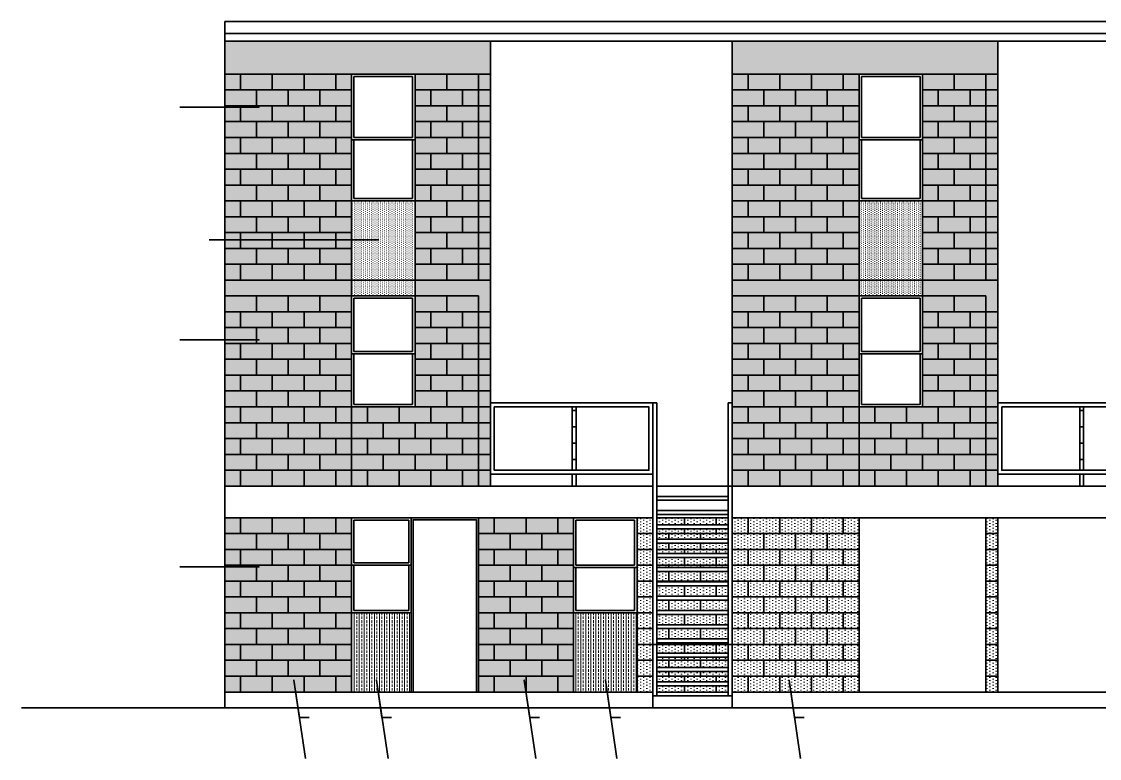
# Model space of a CAD drawing. Header units: inches. Extents: x 5.4 to 30.9, y 7.9 to 27.5.
# Drawn here: x 6.07 to 19.66, y 18.15 to 27.45 of the extents above; entities that cross this region are included whole.
import ezdxf

# ---------------------------------------------------------------- set-up
doc = ezdxf.new("R2010")
doc.units = ezdxf.units.IN
doc.header["$MEASUREMENT"] = 0
for name, color, linetype, lineweight in [('A-ANNO-NOTE', 7, 'Continuous', 35), ('A-ELEV-MBE1', 7, 'Continuous', 35), ('A-ELEV-MBE2', 4, 'Continuous', 25), ('A-ELEV-PATT', 8, 'Continuous', 18), ('A-SECT-MCUT', 7, 'Continuous', 35)]:
    doc.layers.add(name, color=color, linetype=linetype, lineweight=lineweight)
doc.styles.add('E-ROMANS', font='romans.shx', dxfattribs={"width": 0.8})
doc.dimstyles.new('E-0200_TICK_12', dxfattribs={"dimscale": 0.001, "dimtxt": 240, "dimasz": 240, "dimexe": 120, "dimexo": 80, "dimgap": 120, "dimtad": 0, "dimzin": 0, "dimdsep": 46, "dimtxsty": 'E-ROMANS', "dimblk": 'OBLIQUE', "dimcen": 120, "dimclrd": 256, "dimclre": 256, "dimclrt": 256, "dimadec": 0, "dimazin": 0, "dimtfac": 1, "dimtmove": 1, "dimatfit": 3, "dimldrblk": 'OPEN90', "dimfxl": 1, "dimtfill": 1, "dimtolj": 1, "dimtzin": 0, "dimlwd": -1, "dimarcsym": 0})
pattern_1 = [(90, (52.17335, 305.994626), (-0.0396875, 0.01984375), [0, -0.0396875])]
pattern_2 = [(90, (52.17335, 305.994626), (-0.0635, 4e-18), []), (90, (52.1416, 305.994626), (-0.0635, 4e-18), [0.03175, -0.015875])]

# ---------------------------------------------------------------- blocks, each defined once
blk = doc.blocks.new('_Oblique')
at = {"color": 0, "linetype": 'ByBlock', "lineweight": -2}
blk.add_line((-0.5, -0.5), (0.5, 0.5), dxfattribs=at)

msp = doc.modelspace()

# ---------------------------------------------------------------- hatches: boundary and pattern name
at = {"layer": 'A-ELEV-MBE1'}
h = msp.add_hatch(dxfattribs=at)
h.set_pattern_fill('GRATE', color=256, scale=0.065, angle=90, style=0)
h.set_pattern_definition([(90, (81.42234, 321.166734), (-0.05159375, 3e-18), []), (180, (81.42234, 321.16673), (-3e-17, -0.206375), [])])
h.paths.add_polyline_path([(12.03, 22.589), (12.03, 21.789), (13.063, 21.789), (13.063, 22.589)])
h.paths.add_polyline_path([(12.03, 22.589), (12.03, 21.789), (13.013, 21.789), (13.013, 22.589)], flags=17)
h = msp.add_hatch(dxfattribs=at)
h.set_pattern_fill('GRATE', color=256, scale=0.065, angle=90, style=0)
h.set_pattern_definition([(90, (87.82234, 321.166734), (-0.05159375, 3e-18), []), (180, (87.82234, 321.16673), (-3e-17, -0.206375), [])])
h.paths.add_polyline_path([(18.43, 22.589), (18.43, 21.789), (19.463, 21.789), (19.463, 22.589)])
h.paths.add_polyline_path([(18.43, 22.589), (18.43, 21.789), (19.413, 21.789), (19.413, 22.589)], flags=17)
at = {"layer": 'A-ELEV-PATT'}
h = msp.add_hatch(dxfattribs=at)
h.set_pattern_fill('DOTS,_O', color=256, scale=0.025, angle=90)
h.set_pattern_definition(pattern_1)
h.paths.add_polyline_path([(11.98, 27.205), (8.63, 27.205), (8.63, 21.589), (11.98, 21.589)])
h.paths.add_polyline_path([(10.23, 26.789), (11.03, 26.789), (11.03, 22.589), (10.23, 22.589)], flags=16)
h = msp.add_hatch(dxfattribs=at)
h.set_pattern_fill('DOTS,_O', color=256, scale=0.025, angle=90)
h.set_pattern_definition([(90, (58.57335, 305.994626), (-0.0396875, 0.01984375), [0, -0.0396875])])
h.paths.add_polyline_path([(18.38, 27.205), (15.03, 27.205), (15.03, 21.589), (18.38, 21.589)])
h.paths.add_polyline_path([(16.63, 26.789), (17.43, 26.789), (17.43, 22.589), (16.63, 22.589)], flags=16)
h = msp.add_hatch(dxfattribs=at)
h.set_pattern_fill('DOTS,_O', color=256, scale=0.015, angle=90)
h.set_pattern_definition([(90, (52.17335, 305.994626), (-0.0238125, 0.01190625), [0, -0.0238125])])
h.paths.add_polyline_path([(10.23, 23.989), (11.03, 23.989), (11.03, 25.189), (10.23, 25.189)])
h = msp.add_hatch(dxfattribs=at)
h.set_pattern_fill('DOTS,_O', color=256, scale=0.015, angle=90)
h.set_pattern_definition([(90, (58.57335, 305.994626), (-0.0238125, 0.01190625), [0, -0.0238125])])
h.paths.add_polyline_path([(16.63, 23.989), (17.43, 23.989), (17.43, 25.189), (16.63, 25.189)])
h = msp.add_hatch(dxfattribs=at)
h.set_pattern_fill('DOTS,_O', color=256, scale=0.025, angle=90)
h.set_pattern_definition(pattern_1)
h.paths.add_polyline_path([(8.63, 18.989), (10.23, 18.989), (10.23, 21.189), (8.63, 21.189)])
h.paths.add_polyline_path([(11.83, 18.989), (13.03, 18.989), (13.03, 21.189), (13.026, 21.189), (11.83, 21.189)])
h = msp.add_hatch(dxfattribs=at)
h.set_pattern_fill('DOTS,_O', color=256, scale=0.025, angle=90)
h.set_pattern_definition(pattern_1)
h.paths.add_polyline_path([(14.03, 21.189), (13.83, 21.189), (13.83, 18.989), (14.03, 18.989)])
h.paths.add_polyline_path([(14.98, 21.189), (14.08, 21.189), (14.08, 21.099), (14.98, 21.099)])
h.paths.add_polyline_path([(14.98, 21.049), (14.08, 21.049), (14.08, 20.919), (14.98, 20.919)])
h.paths.add_polyline_path([(14.98, 20.869), (14.08, 20.869), (14.08, 20.739), (14.98, 20.739)])
h.paths.add_polyline_path([(14.98, 20.689), (14.08, 20.689), (14.08, 20.559), (14.98, 20.559)])
h.paths.add_polyline_path([(14.98, 20.509), (14.08, 20.509), (14.08, 20.379), (14.98, 20.379)])
h.paths.add_polyline_path([(14.98, 20.329), (14.08, 20.329), (14.08, 20.199), (14.98, 20.199)])
h.paths.add_polyline_path([(14.98, 20.149), (14.08, 20.149), (14.08, 20.019), (14.98, 20.019)])
h.paths.add_polyline_path([(14.98, 19.969), (14.08, 19.969), (14.08, 19.839), (14.98, 19.839)])
h.paths.add_polyline_path([(14.98, 19.789), (14.08, 19.789), (14.08, 19.659), (14.98, 19.659)])
h.paths.add_polyline_path([(14.98, 19.609), (14.08, 19.609), (14.08, 19.479), (14.98, 19.479)])
h.paths.add_polyline_path([(14.98, 19.429), (14.08, 19.429), (14.08, 19.299), (14.98, 19.299)])
h.paths.add_polyline_path([(14.98, 19.249), (14.08, 19.249), (14.08, 19.119), (14.98, 19.119)])
h.paths.add_polyline_path([(14.98, 19.069), (14.08, 19.069), (14.08, 18.989), (14.98, 18.989)])
h.paths.add_polyline_path([(16.63, 21.189), (15.03, 21.189), (15.03, 18.989), (16.63, 18.989)])
h = msp.add_hatch(dxfattribs=at)
h.set_pattern_fill('DOTS,_O', color=256, scale=0.025, angle=90)
h.set_pattern_definition(pattern_1)
h.paths.add_polyline_path([(18.38, 21.189), (18.23, 21.189), (18.23, 18.989), (18.38, 18.989)])
h = msp.add_hatch(dxfattribs=at)
h.set_pattern_fill('BRASS,_O', color=256, scale=0.01, angle=90)
h.set_pattern_definition(pattern_2)
h.paths.add_polyline_path([(10.98, 19.989), (10.23, 19.989), (10.23, 18.989), (10.98, 18.989)])
h = msp.add_hatch(dxfattribs=at)
h.set_pattern_fill('BRASS,_O', color=256, scale=0.01, angle=90)
h.set_pattern_definition(pattern_2)
h.paths.add_polyline_path([(13.83, 19.989), (13.03, 19.989), (13.03, 18.989), (13.83, 18.989)])

# ---------------------------------------------------------------- linework, layer by layer
at = {"layer": 'A-ELEV-MBE1'}
for p, q in [((8.63, 27.453), (27.98, 27.453)), ((8.63, 27.302), (8.63, 27.453)), ((8.63, 27.302), (8.63, 18.989)), ((8.63, 27.302), (27.98, 27.302)), ((27.98, 27.205), (8.63, 27.205)), ((11.98, 27.205), (11.98, 21.589)), ((15.03, 27.205), (15.03, 21.589)), ((18.38, 27.205), (18.38, 21.589)), ((10.23, 26.789), (8.63, 26.789)), ((8.83, 26.789), (8.83, 26.589)), ((9.23, 26.789), (9.23, 26.589)), ((9.63, 26.789), (9.63, 26.589)), ((10.03, 26.789), (10.03, 26.589)), ((10.23, 26.789), (10.23, 23.989)), ((10.23, 26.789), (11.03, 26.789)), ((10.23, 26.589), (10.23, 26.789)), ((11.03, 26.789), (11.03, 23.989)), ((11.03, 26.589), (11.03, 26.789)), ((11.03, 26.789), (11.98, 26.789)), ((11.43, 26.589), (11.43, 26.789)), ((11.83, 24.189), (11.83, 26.789)), ((16.63, 26.789), (15.03, 26.789)), ((15.23, 26.789), (15.23, 26.589)), ((15.63, 26.789), (15.63, 26.589)), ((16.03, 26.789), (16.03, 26.589)), ((16.43, 26.789), (16.43, 26.589)), ((16.63, 26.339), (16.63, 26.789)), ((16.63, 26.789), (16.63, 23.989)), ((16.63, 26.789), (17.43, 26.789)), ((17.43, 26.589), (17.43, 26.789)), ((17.43, 26.789), (17.43, 23.989)), ((17.43, 26.789), (18.38, 26.789)), ((17.83, 26.589), (17.83, 26.789)), ((18.23, 24.189), (18.23, 26.789)), ((10.26, 26.759), (11, 26.759)), ((10.26, 26.759), (10.26, 25.989)), ((11, 26.759), (11, 25.989)), ((16.66, 26.759), (17.4, 26.759)), ((16.66, 26.759), (16.66, 25.989)), ((17.4, 26.759), (17.4, 25.989)), ((8.63, 26.589), (10.23, 26.589)), ((9.03, 26.589), (9.03, 26.389)), ((9.43, 26.589), (9.43, 26.389)), ((9.83, 26.589), (9.83, 26.389)), ((11.03, 26.589), (11.98, 26.589)), ((11.23, 26.389), (11.23, 26.589)), ((11.63, 26.389), (11.63, 26.589)), ((15.03, 26.589), (16.63, 26.589)), ((15.43, 26.589), (15.43, 26.389)), ((15.83, 26.589), (15.83, 26.389)), ((16.23, 26.589), (16.23, 26.389)), ((17.43, 26.589), (18.38, 26.589)), ((17.63, 26.389), (17.63, 26.589)), ((18.03, 26.389), (18.03, 26.589)), ((8.63, 26.389), (10.23, 26.389)), ((8.83, 26.389), (8.83, 26.189)), ((9.23, 26.389), (9.23, 26.189)), ((9.63, 26.389), (9.63, 26.189)), ((10.03, 26.389), (10.03, 26.189)), ((11.03, 26.389), (11.83, 26.389)), ((11.43, 26.189), (11.43, 26.389)), ((11.83, 26.389), (11.98, 26.389)), ((15.03, 26.389), (16.63, 26.389)), ((15.23, 26.389), (15.23, 26.189)), ((15.63, 26.389), (15.63, 26.189)), ((16.03, 26.389), (16.03, 26.189)), ((16.43, 26.389), (16.43, 26.189)), ((17.43, 26.389), (18.23, 26.389)), ((17.83, 26.189), (17.83, 26.389)), ((18.23, 26.389), (18.38, 26.389)), ((8.63, 26.189), (10.23, 26.189)), ((9.03, 26.189), (9.03, 25.989)), ((9.43, 26.189), (9.43, 25.989)), ((9.83, 26.189), (9.83, 25.989)), ((11.03, 26.189), (11.83, 26.189)), ((11.23, 25.989), (11.23, 26.189)), ((11.63, 25.989), (11.63, 26.189)), ((11.83, 26.189), (11.98, 26.189)), ((15.03, 26.189), (16.63, 26.189)), ((15.43, 26.189), (15.43, 25.989)), ((15.83, 26.189), (15.83, 25.989)), ((16.23, 26.189), (16.23, 25.989)), ((17.43, 26.189), (18.23, 26.189)), ((17.63, 25.989), (17.63, 26.189)), ((18.03, 25.989), (18.03, 26.189)), ((18.23, 26.189), (18.38, 26.189)), ((8.63, 25.989), (10.23, 25.989)), ((8.83, 25.989), (8.83, 25.789)), ((9.23, 25.989), (9.23, 25.789)), ((9.63, 25.989), (9.63, 25.789)), ((10.03, 25.989), (10.03, 25.789)), ((11.03, 25.989), (11.83, 25.989)), ((11.43, 25.789), (11.43, 25.989)), ((11.83, 25.989), (11.98, 25.989)), ((15.03, 25.989), (16.63, 25.989)), ((15.23, 25.989), (15.23, 25.789)), ((15.63, 25.989), (15.63, 25.789)), ((16.03, 25.989), (16.03, 25.789)), ((16.43, 25.989), (16.43, 25.789)), ((17.43, 25.989), (18.23, 25.989)), ((17.83, 25.789), (17.83, 25.989)), ((18.23, 25.989), (18.38, 25.989)), ((10.26, 25.959), (10.26, 25.219)), ((11, 25.959), (11, 25.219)), ((16.66, 25.959), (16.66, 25.219)), ((17.4, 25.959), (17.4, 25.219)), ((8.63, 25.789), (10.23, 25.789)), ((9.03, 25.789), (9.03, 25.589)), ((9.43, 25.789), (9.43, 25.589)), ((9.83, 25.789), (9.83, 25.589)), ((11.03, 25.789), (11.83, 25.789)), ((11.23, 25.589), (11.23, 25.789)), ((11.63, 25.589), (11.63, 25.789)), ((11.83, 25.789), (11.98, 25.789)), ((15.03, 25.789), (16.63, 25.789)), ((15.43, 25.789), (15.43, 25.589)), ((15.83, 25.789), (15.83, 25.589)), ((16.23, 25.789), (16.23, 25.589)), ((17.43, 25.789), (18.23, 25.789)), ((17.63, 25.589), (17.63, 25.789)), ((18.03, 25.589), (18.03, 25.789)), ((18.23, 25.789), (18.38, 25.789)), ((8.63, 25.589), (10.23, 25.589)), ((8.83, 25.589), (8.83, 25.389)), ((9.23, 25.589), (9.23, 25.389)), ((9.63, 25.589), (9.63, 25.389)), ((10.03, 25.589), (10.03, 25.389)), ((11.03, 25.589), (11.83, 25.589)), ((11.43, 25.389), (11.43, 25.589)), ((11.83, 25.589), (11.98, 25.589)), ((15.03, 25.589), (16.63, 25.589)), ((15.23, 25.589), (15.23, 25.389)), ((15.63, 25.589), (15.63, 25.389)), ((16.03, 25.589), (16.03, 25.389)), ((16.43, 25.589), (16.43, 25.389)), ((17.43, 25.589), (18.23, 25.589)), ((17.83, 25.389), (17.83, 25.589)), ((18.23, 25.589), (18.38, 25.589)), ((8.63, 25.389), (10.23, 25.389)), ((9.03, 25.389), (9.03, 25.189)), ((9.43, 25.389), (9.43, 25.189)), ((9.83, 25.389), (9.83, 25.189)), ((11.03, 25.389), (11.83, 25.389)), ((11.23, 25.189), (11.23, 25.389)), ((11.63, 25.189), (11.63, 25.389)), ((11.83, 25.389), (11.98, 25.389)), ((15.03, 25.389), (16.63, 25.389)), ((15.43, 25.389), (15.43, 25.189)), ((15.83, 25.389), (15.83, 25.189)), ((16.23, 25.389), (16.23, 25.189)), ((17.43, 25.389), (18.23, 25.389)), ((17.63, 25.189), (17.63, 25.389)), ((18.03, 25.189), (18.03, 25.389)), ((18.23, 25.389), (18.38, 25.389)), ((8.63, 25.189), (10.23, 25.189)), ((8.83, 25.189), (8.83, 24.989)), ((9.23, 25.189), (9.23, 24.989)), ((9.63, 25.189), (9.63, 24.989)), ((10.03, 25.189), (10.03, 24.989)), ((10.23, 25.189), (11.03, 25.189)), ((10.26, 25.219), (11, 25.219)), ((11.03, 25.189), (11.83, 25.189)), ((11.43, 24.989), (11.43, 25.189)), ((11.83, 25.189), (11.98, 25.189)), ((15.03, 25.189), (16.63, 25.189)), ((15.23, 25.189), (15.23, 24.989)), ((15.63, 25.189), (15.63, 24.989)), ((16.03, 25.189), (16.03, 24.989)), ((16.43, 25.189), (16.43, 24.989)), ((16.63, 25.189), (17.43, 25.189)), ((16.66, 25.219), (17.4, 25.219)), ((17.43, 25.189), (18.23, 25.189)), ((17.83, 24.989), (17.83, 25.189)), ((18.23, 25.189), (18.38, 25.189)), ((8.63, 24.989), (10.23, 24.989)), ((9.03, 24.989), (9.03, 24.789)), ((9.43, 24.989), (9.43, 24.789)), ((9.83, 24.989), (9.83, 24.789)), ((11.03, 24.989), (11.83, 24.989)), ((11.23, 24.789), (11.23, 24.989)), ((11.63, 24.789), (11.63, 24.989)), ((11.83, 24.989), (11.98, 24.989)), ((15.03, 24.989), (16.63, 24.989)), ((15.43, 24.989), (15.43, 24.789)), ((15.83, 24.989), (15.83, 24.789)), ((16.23, 24.989), (16.23, 24.789)), ((17.43, 24.989), (18.23, 24.989)), ((17.63, 24.789), (17.63, 24.989)), ((18.03, 24.789), (18.03, 24.989)), ((18.23, 24.989), (18.38, 24.989)), ((8.63, 24.789), (10.23, 24.789)), ((8.83, 24.789), (8.83, 24.589)), ((9.23, 24.789), (9.23, 24.589)), ((9.63, 24.789), (9.63, 24.589)), ((10.03, 24.789), (10.03, 24.589)), ((11.03, 24.789), (11.83, 24.789)), ((11.43, 24.589), (11.43, 24.789)), ((11.83, 24.789), (11.98, 24.789)), ((15.03, 24.789), (16.63, 24.789)), ((15.23, 24.789), (15.23, 24.589)), ((15.63, 24.789), (15.63, 24.589)), ((16.03, 24.789), (16.03, 24.589)), ((16.43, 24.789), (16.43, 24.589)), ((17.43, 24.789), (18.23, 24.789)), ((17.83, 24.589), (17.83, 24.789)), ((18.23, 24.789), (18.38, 24.789)), ((8.63, 24.589), (10.23, 24.589)), ((9.03, 24.589), (9.03, 24.389)), ((9.43, 24.589), (9.43, 24.389)), ((9.83, 24.589), (9.83, 24.389)), ((11.03, 24.589), (11.83, 24.589)), ((11.23, 24.389), (11.23, 24.589)), ((11.63, 24.389), (11.63, 24.589)), ((11.83, 24.589), (11.98, 24.589)), ((15.03, 24.589), (16.63, 24.589)), ((15.43, 24.589), (15.43, 24.389)), ((15.83, 24.589), (15.83, 24.389)), ((16.23, 24.589), (16.23, 24.389)), ((17.43, 24.589), (18.23, 24.589)), ((17.63, 24.389), (17.63, 24.589)), ((18.03, 24.389), (18.03, 24.589)), ((18.23, 24.589), (18.38, 24.589)), ((8.63, 24.389), (10.23, 24.389)), ((8.83, 24.389), (8.83, 24.189)), ((9.23, 24.389), (9.23, 24.189)), ((9.63, 24.389), (9.63, 24.189)), ((10.03, 24.389), (10.03, 24.189)), ((11.03, 24.389), (11.83, 24.389)), ((11.43, 24.189), (11.43, 24.389)), ((11.83, 24.389), (11.98, 24.389)), ((15.03, 24.389), (16.63, 24.389)), ((15.23, 24.389), (15.23, 24.189)), ((15.63, 24.389), (15.63, 24.189)), ((16.03, 24.389), (16.03, 24.189)), ((16.43, 24.389), (16.43, 24.189)), ((17.43, 24.389), (18.23, 24.389)), ((17.83, 24.189), (17.83, 24.389)), ((18.23, 24.389), (18.38, 24.389)), ((11.98, 24.189), (8.63, 24.189)), ((18.38, 24.189), (15.03, 24.189)), ((11.83, 23.989), (8.63, 23.989)), ((9.03, 23.989), (9.03, 23.789)), ((9.43, 23.989), (9.43, 23.789)), ((9.83, 23.989), (9.83, 23.789)), ((10.23, 23.989), (10.23, 22.589)), ((11.03, 23.989), (10.23, 23.989)), ((10.26, 23.959), (11, 23.959)), ((10.26, 23.959), (10.26, 23.289)), ((11, 23.959), (11, 23.289)), ((11.03, 23.989), (11.03, 22.589)), ((11.43, 23.989), (11.43, 23.789)), ((11.83, 23.989), (11.83, 23.789)), ((18.23, 23.989), (15.03, 23.989)), ((15.43, 23.989), (15.43, 23.789)), ((15.83, 23.989), (15.83, 23.789)), ((16.23, 23.989), (16.23, 23.789)), ((16.63, 23.989), (16.63, 22.589)), ((17.43, 23.989), (16.63, 23.989)), ((16.66, 23.959), (17.4, 23.959)), ((16.66, 23.959), (16.66, 23.289)), ((17.4, 23.959), (17.4, 23.289)), ((17.43, 23.989), (17.43, 22.589)), ((17.83, 23.989), (17.83, 23.789)), ((18.23, 23.989), (18.23, 23.789)), ((8.63, 23.789), (10.23, 23.789)), ((8.83, 23.789), (8.83, 23.589)), ((9.23, 23.789), (9.23, 23.589)), ((9.63, 23.789), (9.63, 23.589)), ((10.03, 23.789), (10.03, 23.589)), ((11.03, 23.789), (11.83, 23.789)), ((11.23, 23.789), (11.23, 23.589)), ((11.63, 23.789), (11.63, 23.589)), ((11.83, 23.789), (11.98, 23.789)), ((11.83, 23.789), (11.83, 21.589)), ((15.03, 23.789), (16.63, 23.789)), ((15.23, 23.789), (15.23, 23.589)), ((15.63, 23.789), (15.63, 23.589)), ((16.03, 23.789), (16.03, 23.589)), ((16.43, 23.789), (16.43, 23.589)), ((17.43, 23.789), (18.23, 23.789)), ((17.63, 23.789), (17.63, 23.589)), ((18.03, 23.789), (18.03, 23.589)), ((18.23, 23.789), (18.38, 23.789)), ((18.23, 23.789), (18.23, 21.589)), ((8.63, 23.589), (10.23, 23.589)), ((9.03, 23.589), (9.03, 23.389)), ((9.43, 23.589), (9.43, 23.389)), ((9.83, 23.589), (9.83, 23.389)), ((11.03, 23.589), (11.83, 23.589)), ((11.43, 23.589), (11.43, 23.389)), ((11.83, 23.589), (11.98, 23.589)), ((15.03, 23.589), (16.63, 23.589)), ((15.43, 23.589), (15.43, 23.389)), ((15.83, 23.589), (15.83, 23.389)), ((16.23, 23.589), (16.23, 23.389)), ((17.43, 23.589), (18.23, 23.589)), ((17.83, 23.589), (17.83, 23.389)), ((18.23, 23.589), (18.38, 23.589)), ((8.63, 23.389), (10.23, 23.389)), ((8.83, 23.389), (8.83, 23.189)), ((9.23, 23.389), (9.23, 23.189)), ((9.63, 23.389), (9.63, 23.189)), ((10.03, 23.389), (10.03, 23.189)), ((11.03, 23.389), (11.83, 23.389)), ((11.23, 23.389), (11.23, 23.189)), ((11.63, 23.389), (11.63, 23.189)), ((11.83, 23.389), (11.98, 23.389)), ((15.03, 23.389), (16.63, 23.389)), ((15.23, 23.389), (15.23, 23.189)), ((15.63, 23.389), (15.63, 23.189)), ((16.03, 23.389), (16.03, 23.189)), ((16.43, 23.389), (16.43, 23.189)), ((17.43, 23.389), (18.23, 23.389)), ((17.63, 23.389), (17.63, 23.189)), ((18.03, 23.389), (18.03, 23.189)), ((18.23, 23.389), (18.38, 23.389)), ((10.26, 23.259), (10.26, 22.619)), ((11, 23.259), (11, 22.619)), ((16.66, 23.259), (16.66, 22.619)), ((17.4, 23.259), (17.4, 22.619)), ((8.63, 23.189), (10.23, 23.189)), ((9.03, 23.189), (9.03, 22.989)), ((9.43, 23.189), (9.43, 22.989)), ((9.83, 23.189), (9.83, 22.989)), ((11.03, 23.189), (11.83, 23.189)), ((11.43, 23.189), (11.43, 22.989)), ((11.83, 23.189), (11.98, 23.189)), ((15.03, 23.189), (16.63, 23.189)), ((15.43, 23.189), (15.43, 22.989)), ((15.83, 23.189), (15.83, 22.989)), ((16.23, 23.189), (16.23, 22.989)), ((17.43, 23.189), (18.23, 23.189)), ((17.83, 23.189), (17.83, 22.989)), ((18.23, 23.189), (18.38, 23.189)), ((8.63, 22.989), (10.23, 22.989)), ((8.83, 22.989), (8.83, 22.789)), ((9.23, 22.989), (9.23, 22.789)), ((9.63, 22.989), (9.63, 22.789)), ((10.03, 22.989), (10.03, 22.789)), ((11.03, 22.989), (11.83, 22.989)), ((11.23, 22.989), (11.23, 22.789)), ((11.63, 22.989), (11.63, 22.789)), ((11.83, 22.989), (11.98, 22.989)), ((15.03, 22.989), (16.63, 22.989)), ((15.23, 22.989), (15.23, 22.789)), ((15.63, 22.989), (15.63, 22.789)), ((16.03, 22.989), (16.03, 22.789)), ((16.43, 22.989), (16.43, 22.789)), ((17.43, 22.989), (18.23, 22.989)), ((17.63, 22.989), (17.63, 22.789)), ((18.03, 22.989), (18.03, 22.789)), ((18.23, 22.989), (18.38, 22.989)), ((8.63, 22.789), (10.23, 22.789)), ((9.03, 22.789), (9.03, 22.589)), ((9.43, 22.789), (9.43, 22.589)), ((9.83, 22.789), (9.83, 22.589)), ((11.03, 22.789), (11.83, 22.789)), ((11.43, 22.789), (11.43, 22.589)), ((11.83, 22.789), (11.98, 22.789)), ((15.03, 22.789), (16.63, 22.789)), ((15.43, 22.789), (15.43, 22.589)), ((15.83, 22.789), (15.83, 22.589)), ((16.23, 22.789), (16.23, 22.589)), ((17.43, 22.789), (18.23, 22.789)), ((17.83, 22.789), (17.83, 22.589)), ((18.23, 22.789), (18.38, 22.789)), ((8.63, 22.589), (10.23, 22.589)), ((8.83, 22.589), (8.83, 22.389)), ((9.23, 22.589), (9.23, 22.389)), ((9.63, 22.589), (9.63, 22.389)), ((10.03, 22.589), (10.03, 22.389)), ((10.23, 22.589), (11.03, 22.589)), ((10.23, 22.589), (10.23, 21.589)), ((10.26, 22.619), (11, 22.619)), ((10.43, 22.589), (10.43, 22.389)), ((10.83, 22.589), (10.83, 22.389)), ((11.03, 22.589), (11.83, 22.589)), ((11.23, 22.589), (11.23, 22.389)), ((11.63, 22.589), (11.63, 22.389)), ((11.83, 22.589), (11.98, 22.589)), ((11.98, 22.639), (14.03, 22.639)), ((14.03, 22.639), (14.08, 22.639)), ((14.98, 22.639), (15.03, 22.639)), ((15.03, 22.589), (16.63, 22.589)), ((15.23, 22.589), (15.23, 22.389)), ((15.63, 22.589), (15.63, 22.389)), ((16.03, 22.589), (16.03, 22.389)), ((16.43, 22.589), (16.43, 22.389)), ((16.63, 22.589), (17.43, 22.589)), ((16.63, 22.589), (16.63, 21.589)), ((16.66, 22.619), (17.4, 22.619)), ((16.83, 22.589), (16.83, 22.389)), ((17.23, 22.589), (17.23, 22.389)), ((17.43, 22.589), (18.23, 22.589)), ((17.63, 22.589), (17.63, 22.389)), ((18.03, 22.589), (18.03, 22.389)), ((18.23, 22.589), (18.38, 22.589)), ((18.38, 22.639), (20.43, 22.639)), ((14.08, 22.551), (14.08, 22.557)), ((8.63, 22.389), (10.23, 22.389)), ((9.03, 22.389), (9.03, 22.189)), ((9.43, 22.389), (9.43, 22.189)), ((9.83, 22.389), (9.83, 22.189)), ((10.23, 22.389), (11.83, 22.389)), ((10.63, 22.389), (10.63, 22.189)), ((11.03, 22.389), (11.03, 22.189)), ((11.43, 22.389), (11.43, 22.189)), ((11.83, 22.389), (11.98, 22.389)), ((15.03, 22.389), (16.63, 22.389)), ((15.43, 22.389), (15.43, 22.189)), ((15.83, 22.389), (15.83, 22.189)), ((16.23, 22.389), (16.23, 22.189)), ((16.63, 22.389), (18.23, 22.389)), ((17.03, 22.389), (17.03, 22.189)), ((17.43, 22.389), (17.43, 22.189)), ((17.83, 22.389), (17.83, 22.189)), ((18.23, 22.389), (18.38, 22.389)), ((8.63, 22.189), (10.23, 22.189)), ((8.83, 22.189), (8.83, 21.989)), ((9.23, 22.189), (9.23, 21.989)), ((9.63, 22.189), (9.63, 21.989)), ((10.03, 22.189), (10.03, 21.989)), ((10.23, 22.189), (11.83, 22.189)), ((10.43, 22.189), (10.43, 21.989)), ((10.83, 22.189), (10.83, 21.989)), ((11.23, 22.189), (11.23, 21.989)), ((11.63, 22.189), (11.63, 21.989)), ((11.83, 22.189), (11.98, 22.189)), ((15.03, 22.189), (16.63, 22.189)), ((15.23, 22.189), (15.23, 21.989)), ((15.63, 22.189), (15.63, 21.989)), ((16.03, 22.189), (16.03, 21.989)), ((16.43, 22.189), (16.43, 21.989)), ((16.63, 22.189), (18.23, 22.189)), ((16.83, 22.189), (16.83, 21.989)), ((17.23, 22.189), (17.23, 21.989)), ((17.63, 22.189), (17.63, 21.989)), ((18.03, 22.189), (18.03, 21.989)), ((18.23, 22.189), (18.38, 22.189)), ((8.63, 21.989), (10.23, 21.989)), ((9.03, 21.989), (9.03, 21.789)), ((9.43, 21.989), (9.43, 21.789)), ((9.83, 21.989), (9.83, 21.789)), ((10.23, 21.989), (11.83, 21.989)), ((10.63, 21.989), (10.63, 21.789)), ((11.03, 21.989), (11.03, 21.789)), ((11.43, 21.989), (11.43, 21.789)), ((11.83, 21.989), (11.98, 21.989)), ((15.03, 21.989), (16.63, 21.989)), ((15.43, 21.989), (15.43, 21.789)), ((15.83, 21.989), (15.83, 21.789)), ((16.23, 21.989), (16.23, 21.789)), ((16.63, 21.989), (18.23, 21.989)), ((17.03, 21.989), (17.03, 21.789)), ((17.43, 21.989), (17.43, 21.789)), ((17.83, 21.989), (17.83, 21.789)), ((18.23, 21.989), (18.38, 21.989)), ((8.63, 21.789), (10.23, 21.789)), ((8.83, 21.789), (8.83, 21.589)), ((9.23, 21.789), (9.23, 21.589)), ((9.63, 21.789), (9.63, 21.589)), ((10.03, 21.789), (10.03, 21.589)), ((10.23, 21.789), (11.83, 21.789)), ((10.43, 21.789), (10.43, 21.589)), ((10.83, 21.789), (10.83, 21.589)), ((11.23, 21.789), (11.23, 21.589)), ((11.63, 21.789), (11.63, 21.589)), ((11.83, 21.789), (11.98, 21.789)), ((15.03, 21.789), (16.63, 21.789)), ((15.23, 21.789), (15.23, 21.589)), ((15.63, 21.789), (15.63, 21.589)), ((16.03, 21.789), (16.03, 21.589)), ((16.43, 21.789), (16.43, 21.589)), ((16.63, 21.789), (18.23, 21.789)), ((16.83, 21.789), (16.83, 21.589)), ((17.23, 21.789), (17.23, 21.589)), ((17.63, 21.789), (17.63, 21.589)), ((18.03, 21.789), (18.03, 21.589)), ((18.23, 21.789), (18.38, 21.789)), ((11.98, 21.739), (14.03, 21.739)), ((14.03, 21.739), (11.98, 21.739)), ((18.38, 21.739), (20.43, 21.739)), ((20.43, 21.739), (18.38, 21.739)), ((8.63, 21.589), (14.03, 21.589)), ((14.08, 21.589), (14.98, 21.589)), ((14.98, 21.589), (21.43, 21.589)), ((14.08, 21.459), (14.98, 21.459)), ((14.08, 21.409), (14.98, 21.409)), ((14.08, 21.279), (14.98, 21.279)), ((14.08, 21.229), (14.98, 21.229)), ((8.63, 21.189), (14.03, 21.189)), ((8.83, 21.189), (8.83, 20.989)), ((9.23, 21.189), (9.23, 20.989)), ((9.63, 21.189), (9.63, 20.989)), ((10.03, 21.189), (10.03, 20.989)), ((10.23, 21.189), (10.23, 18.989)), ((10.26, 21.159), (10.95, 21.159)), ((10.26, 21.159), (10.26, 20.619)), ((10.95, 21.159), (10.95, 20.619)), ((10.98, 21.189), (10.98, 18.989)), ((11.83, 21.189), (11.83, 18.989)), ((12.03, 21.189), (12.03, 20.989)), ((12.43, 21.189), (12.43, 20.989)), ((12.83, 21.189), (12.83, 20.989)), ((13.026, 21.189), (13.826, 21.189)), ((13.03, 21.189), (13.03, 18.989)), ((13.06, 21.159), (13.8, 21.159)), ((13.06, 21.159), (13.06, 20.589)), ((13.8, 21.159), (13.8, 20.589)), ((13.83, 21.189), (13.83, 18.989)), ((14.98, 21.189), (14.08, 21.189)), ((14.08, 21.099), (14.98, 21.099)), ((14.43, 21.189), (14.43, 21.099)), ((14.83, 21.189), (14.83, 21.099)), ((15.03, 21.189), (20.43, 21.189)), ((15.23, 21.189), (15.23, 20.989)), ((15.63, 21.189), (15.63, 20.989)), ((16.03, 21.189), (16.03, 20.989)), ((16.43, 21.189), (16.43, 20.989)), ((16.63, 21.189), (16.63, 18.989)), ((18.23, 21.189), (18.23, 18.989)), ((18.38, 21.189), (18.38, 18.989)), ((8.63, 20.989), (10.23, 20.989)), ((9.03, 20.989), (9.03, 20.789)), ((9.43, 20.989), (9.43, 20.789)), ((9.83, 20.989), (9.83, 20.789)), ((11.83, 20.989), (13.03, 20.989)), ((12.23, 20.989), (12.23, 20.789)), ((12.63, 20.989), (12.63, 20.789)), ((13.83, 20.989), (14.03, 20.989)), ((14.08, 21.049), (14.98, 21.049)), ((14.08, 20.989), (14.98, 20.989)), ((14.23, 20.989), (14.23, 20.919)), ((14.43, 21.049), (14.43, 20.989)), ((14.63, 20.989), (14.63, 20.919)), ((14.83, 21.049), (14.83, 20.989)), ((15.03, 20.989), (16.63, 20.989)), ((15.43, 20.989), (15.43, 20.789)), ((15.83, 20.989), (15.83, 20.789)), ((16.23, 20.989), (16.23, 20.789)), ((18.23, 20.989), (18.38, 20.989)), ((14.08, 20.919), (14.98, 20.919)), ((14.08, 20.869), (14.98, 20.869)), ((14.23, 20.869), (14.23, 20.789)), ((14.63, 20.869), (14.63, 20.789)), ((8.63, 20.789), (10.23, 20.789)), ((8.83, 20.789), (8.83, 20.589)), ((9.23, 20.789), (9.23, 20.589)), ((9.63, 20.789), (9.63, 20.589)), ((10.03, 20.789), (10.03, 20.589)), ((11.83, 20.789), (13.03, 20.789)), ((12.03, 20.789), (12.03, 20.589)), ((12.43, 20.789), (12.43, 20.589)), ((12.83, 20.789), (12.83, 20.589)), ((13.83, 20.789), (14.03, 20.789)), ((14.08, 20.789), (14.98, 20.789)), ((14.08, 20.739), (14.98, 20.739)), ((14.08, 20.689), (14.98, 20.689)), ((14.43, 20.789), (14.43, 20.739)), ((14.43, 20.689), (14.43, 20.589)), ((14.83, 20.789), (14.83, 20.739)), ((14.83, 20.689), (14.83, 20.589)), ((15.03, 20.789), (16.63, 20.789)), ((15.23, 20.789), (15.23, 20.589)), ((15.63, 20.789), (15.63, 20.589)), ((16.03, 20.789), (16.03, 20.589)), ((16.43, 20.789), (16.43, 20.589)), ((18.23, 20.789), (18.38, 20.789)), ((8.63, 20.589), (10.23, 20.589)), ((9.03, 20.589), (9.03, 20.389)), ((9.43, 20.589), (9.43, 20.389)), ((9.83, 20.589), (9.83, 20.389)), ((10.26, 20.589), (10.26, 20.019)), ((10.95, 20.589), (10.95, 20.019)), ((11.83, 20.589), (13.03, 20.589)), ((12.23, 20.589), (12.23, 20.389)), ((12.63, 20.589), (12.63, 20.389)), ((13.06, 20.559), (13.06, 20.019)), ((13.8, 20.559), (13.8, 20.019)), ((13.83, 20.589), (14.03, 20.589)), ((14.08, 20.589), (14.98, 20.589)), ((14.08, 20.559), (14.98, 20.559)), ((14.23, 20.589), (14.23, 20.559)), ((14.63, 20.589), (14.63, 20.559)), ((15.03, 20.589), (16.63, 20.589)), ((15.43, 20.589), (15.43, 20.389)), ((15.83, 20.589), (15.83, 20.389)), ((16.23, 20.589), (16.23, 20.389)), ((18.23, 20.589), (18.38, 20.589)), ((14.08, 20.509), (14.98, 20.509)), ((14.23, 20.509), (14.23, 20.389)), ((14.63, 20.509), (14.63, 20.389)), ((8.63, 20.389), (10.23, 20.389)), ((8.83, 20.389), (8.83, 20.189)), ((9.23, 20.389), (9.23, 20.189)), ((9.63, 20.389), (9.63, 20.189)), ((10.03, 20.389), (10.03, 20.189)), ((11.83, 20.389), (13.03, 20.389)), ((12.03, 20.389), (12.03, 20.189)), ((12.43, 20.389), (12.43, 20.189)), ((12.83, 20.389), (12.83, 20.189)), ((13.83, 20.389), (14.03, 20.389)), ((14.08, 20.389), (14.98, 20.389)), ((14.08, 20.379), (14.98, 20.379)), ((14.08, 20.329), (14.98, 20.329)), ((14.43, 20.389), (14.43, 20.379)), ((14.43, 20.329), (14.43, 20.199)), ((14.83, 20.389), (14.83, 20.379)), ((14.83, 20.329), (14.83, 20.199)), ((15.03, 20.389), (16.63, 20.389)), ((15.23, 20.389), (15.23, 20.189)), ((15.63, 20.389), (15.63, 20.189)), ((16.03, 20.389), (16.03, 20.189)), ((16.43, 20.389), (16.43, 20.189)), ((18.23, 20.389), (18.38, 20.389)), ((8.63, 20.189), (10.23, 20.189)), ((9.03, 20.189), (9.03, 19.989)), ((9.43, 20.189), (9.43, 19.989)), ((9.83, 20.189), (9.83, 19.989)), ((11.83, 20.189), (13.03, 20.189)), ((12.23, 20.189), (12.23, 19.989)), ((12.63, 20.189), (12.63, 19.989)), ((13.83, 20.189), (14.03, 20.189)), ((14.08, 20.199), (14.98, 20.199)), ((14.08, 20.149), (14.98, 20.149)), ((14.23, 20.149), (14.23, 20.019)), ((14.63, 20.149), (14.63, 20.019)), ((15.03, 20.189), (16.63, 20.189)), ((15.43, 20.189), (15.43, 19.989)), ((15.83, 20.189), (15.83, 19.989)), ((16.23, 20.189), (16.23, 19.989)), ((18.23, 20.189), (18.38, 20.189)), ((8.63, 19.989), (10.23, 19.989)), ((8.83, 19.989), (8.83, 19.789)), ((9.23, 19.989), (9.23, 19.789)), ((9.63, 19.989), (9.63, 19.789)), ((10.03, 19.989), (10.03, 19.789)), ((10.23, 19.989), (10.98, 19.989)), ((10.26, 20.019), (10.95, 20.019)), ((11.83, 19.989), (13.03, 19.989)), ((12.03, 19.989), (12.03, 19.789)), ((12.43, 19.989), (12.43, 19.789)), ((12.83, 19.989), (12.83, 19.789)), ((13.03, 19.989), (13.83, 19.989)), ((13.06, 20.019), (13.8, 20.019)), ((13.83, 19.989), (14.03, 19.989)), ((14.08, 20.019), (14.98, 20.019)), ((15.03, 19.989), (16.63, 19.989)), ((15.23, 19.989), (15.23, 19.789)), ((15.63, 19.989), (15.63, 19.789)), ((16.03, 19.989), (16.03, 19.789)), ((16.43, 19.989), (16.43, 19.789)), ((18.23, 19.989), (18.38, 19.989)), ((14.08, 19.969), (14.98, 19.969)), ((14.43, 19.969), (14.43, 19.839)), ((14.83, 19.969), (14.83, 19.839)), ((8.63, 19.789), (10.23, 19.789)), ((9.03, 19.789), (9.03, 19.589)), ((9.43, 19.789), (9.43, 19.589)), ((9.83, 19.789), (9.83, 19.589)), ((11.83, 19.789), (13.03, 19.789)), ((12.23, 19.789), (12.23, 19.589)), ((12.63, 19.789), (12.63, 19.589)), ((13.83, 19.789), (14.03, 19.789)), ((14.08, 19.839), (14.98, 19.839)), ((14.08, 19.789), (14.98, 19.789)), ((14.23, 19.789), (14.23, 19.659)), ((14.63, 19.789), (14.63, 19.659)), ((15.03, 19.789), (16.63, 19.789)), ((15.43, 19.789), (15.43, 19.589)), ((15.83, 19.789), (15.83, 19.589)), ((16.23, 19.789), (16.23, 19.589)), ((18.23, 19.789), (18.38, 19.789)), ((8.63, 19.589), (10.23, 19.589)), ((8.83, 19.589), (8.83, 19.389)), ((9.23, 19.589), (9.23, 19.389)), ((9.63, 19.589), (9.63, 19.389)), ((10.03, 19.589), (10.03, 19.389)), ((11.83, 19.589), (13.03, 19.589)), ((12.03, 19.589), (12.03, 19.389)), ((12.43, 19.589), (12.43, 19.389)), ((12.83, 19.589), (12.83, 19.389)), ((13.83, 19.589), (15.03, 19.589)), ((14.08, 19.659), (14.98, 19.659)), ((14.08, 19.609), (14.98, 19.609)), ((14.23, 19.609), (14.23, 19.589)), ((14.43, 19.589), (14.43, 19.479)), ((14.63, 19.609), (14.63, 19.589)), ((14.83, 19.589), (14.83, 19.479)), ((15.03, 19.589), (16.63, 19.589)), ((15.23, 19.589), (15.23, 19.389)), ((15.63, 19.589), (15.63, 19.389)), ((16.03, 19.589), (16.03, 19.389)), ((16.43, 19.589), (16.43, 19.389)), ((18.23, 19.589), (18.38, 19.589)), ((14.08, 19.479), (14.98, 19.479)), ((8.63, 19.389), (10.23, 19.389)), ((9.03, 19.389), (9.03, 19.189)), ((9.43, 19.389), (9.43, 19.189)), ((9.83, 19.389), (9.83, 19.189)), ((11.83, 19.389), (13.03, 19.389)), ((12.23, 19.389), (12.23, 19.189)), ((12.63, 19.389), (12.63, 19.189)), ((13.83, 19.389), (14.03, 19.389)), ((14.08, 19.429), (14.98, 19.429)), ((14.08, 19.389), (14.98, 19.389)), ((14.23, 19.389), (14.23, 19.299)), ((14.43, 19.429), (14.43, 19.389)), ((14.63, 19.389), (14.63, 19.299)), ((14.83, 19.429), (14.83, 19.389)), ((15.03, 19.389), (16.63, 19.389)), ((15.43, 19.389), (15.43, 19.189)), ((15.83, 19.389), (15.83, 19.189)), ((16.23, 19.389), (16.23, 19.189)), ((18.23, 19.389), (18.38, 19.389)), ((8.63, 19.189), (10.23, 19.189)), ((8.83, 19.189), (8.83, 18.989)), ((9.23, 19.189), (9.23, 18.989)), ((9.63, 19.189), (9.63, 18.989)), ((10.03, 19.189), (10.03, 18.989)), ((11.83, 19.189), (13.03, 19.189)), ((12.03, 19.189), (12.03, 18.989)), ((12.43, 19.189), (12.43, 18.989)), ((12.83, 19.189), (12.83, 18.989)), ((13.83, 19.189), (14.03, 19.189)), ((14.08, 19.299), (14.98, 19.299)), ((14.08, 19.249), (14.98, 19.249)), ((14.08, 19.189), (14.98, 19.189)), ((14.23, 19.249), (14.23, 19.189)), ((14.43, 19.189), (14.43, 19.119)), ((14.63, 19.249), (14.63, 19.189)), ((14.83, 19.189), (14.83, 19.119)), ((15.03, 19.189), (16.63, 19.189)), ((15.23, 19.189), (15.23, 18.989)), ((15.63, 19.189), (15.63, 18.989)), ((16.03, 19.189), (16.03, 18.989)), ((16.43, 19.189), (16.43, 18.989)), ((18.23, 19.189), (18.38, 19.189)), ((14.08, 19.119), (14.98, 19.119)), ((14.08, 19.069), (14.98, 19.069)), ((14.43, 19.069), (14.43, 18.989)), ((14.83, 19.069), (14.83, 18.989)), ((8.63, 18.989), (14.03, 18.989)), ((8.63, 18.989), (8.63, 18.789)), ((14.03, 18.939), (15.03, 18.939)), ((14.98, 18.989), (14.08, 18.989)), ((15.03, 18.989), (20.43, 18.989)), ((16.526, 18.989), (17.376, 18.989))]:
    msp.add_line(p, q, dxfattribs=at)
for points in [[(11, 25.989), (10.26, 25.989)], [(17.4, 25.989), (16.66, 25.989)], [(11.03, 25.959), (10.23, 25.959)], [(17.43, 25.959), (16.63, 25.959)], [(11.03, 23.259), (10.23, 23.259)], [(11, 23.289), (10.26, 23.289)], [(17.43, 23.259), (16.63, 23.259)], [(17.4, 23.289), (16.66, 23.289)], [(13.013, 22.589), (13.013, 21.789)], [(13.063, 22.589), (13.063, 21.789)], [(14.03, 18.789), (14.03, 22.639)], [(14.08, 18.939), (14.08, 22.639)], [(14.98, 18.939), (14.98, 22.639)], [(15.03, 18.789), (15.03, 22.639)], [(19.413, 22.589), (19.413, 21.789)], [(19.463, 22.589), (19.463, 21.789)], [(13.013, 21.739), (13.013, 21.589)], [(13.063, 21.739), (13.063, 21.589)], [(19.413, 21.739), (19.413, 21.589)], [(19.463, 21.739), (19.463, 21.589)], [(11.805, 18.989), (11.805, 21.164), (11.005, 21.164), (11.005, 18.989)], [(10.98, 20.589), (10.23, 20.589)], [(10.95, 20.619), (10.26, 20.619)], [(13.83, 20.559), (13.03, 20.559)], [(13.8, 20.589), (13.06, 20.589)]]:
    msp.add_lwpolyline(points, dxfattribs=at)
for points in [[(12.03, 22.589), (13.98, 22.589), (13.98, 21.789), (12.03, 21.789)], [(18.43, 22.589), (20.38, 22.589), (20.38, 21.789), (18.43, 21.789)]]:
    msp.add_lwpolyline(points, close=True, dxfattribs=at)
at = {"layer": 'A-ELEV-MBE2'}
msp.add_lwpolyline([(10.23, 22.589), (11.03, 22.589), (11.03, 26.789), (10.23, 26.789)], close=True, dxfattribs=at)
at = {"layer": 'A-ELEV-PATT'}
msp.add_lwpolyline([(10.23, 23.989), (11.03, 23.989), (11.03, 25.189), (10.23, 25.189)], close=True, dxfattribs=at)
at = {"layer": 'A-SECT-MCUT'}
msp.add_line((6.067, 18.789), (30.928, 18.789), dxfattribs=at)

# ---------------------------------------------------------------- leaders
at = {"layer": 'A-ANNO-NOTE'}
for points in [[(9.063, 26.373), (8.407, 26.373), (8.286, 26.373)], [(10.569, 24.698), (8.562, 24.698), (8.433, 24.698)], [(9.063, 23.433), (8.407, 23.433), (8.286, 23.433)], [(9.063, 20.569), (8.407, 20.569), (8.286, 20.569)], [(9.502, 19.14), (9.571, 18.669), (9.693, 18.669)], [(10.543, 19.14), (10.613, 18.669), (10.734, 18.669)], [(12.408, 19.14), (12.477, 18.669), (12.598, 18.669)], [(13.432, 19.14), (13.501, 18.669), (13.623, 18.669)], [(15.747, 19.14), (15.816, 18.669), (15.937, 18.669)]]:
    msp.add_leader(points, dimstyle='E-0200_TICK_12', override={"dimasz": 0.2, "dimgap": 0.8, "dimtad": 0, "dimldrblk": 'Open90'}, dxfattribs=at)

doc.saveas('drawing.dxf')
